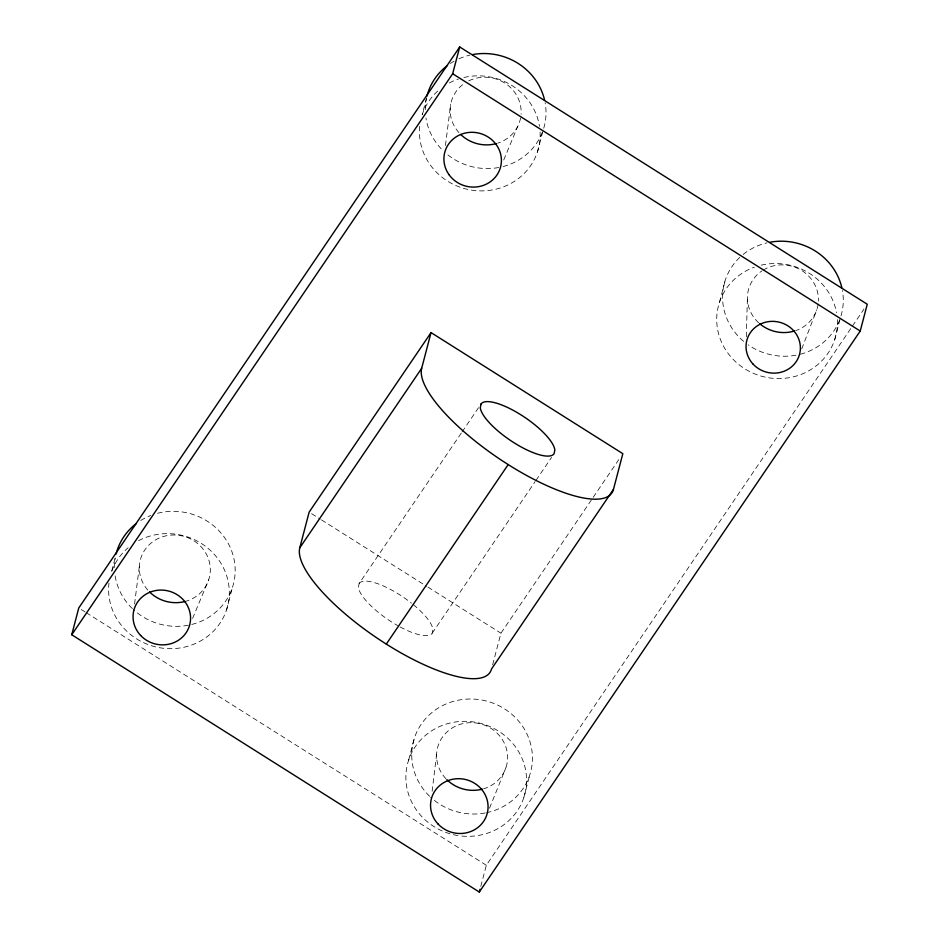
<?xml version="1.0" encoding="UTF-8"?>
<svg xmlns="http://www.w3.org/2000/svg" width="939" height="939" viewBox="0 0 939 939"><rect width="100%" height="100%" fill="white"/><g stroke="black" fill="none" stroke-linecap="round" stroke-linejoin="round"><path stroke-width="0.7" stroke-dasharray="4.7 3.52" d="M746.305 336.784L747.456 296.372M432.128 791.319L436.612 754.146M134.559 604.012L139.336 566.475M445.438 145.545L450.708 104.147M461.26 433.125L359.132 583.53L358.381 587.274A44.18 13.569 34.2 0 0 397.678 625.597M400.096 626.935A44.18 13.569 34.2 0 0 432.198 633.226L432.949 629.482A44.18 13.569 34.2 0 0 412.561 604.012M111.741 571.041L115.391 557.085M226.545 609.881L232.403 587.556M426.599 97.902L422.21 114.652A60.566 57.302 14.7 0 1 437.926 90.872M537.39 152.095L543.247 129.77A60.566 57.302 14.7 0 0 545.125 102.75M408.641 760.109L414.498 737.784M492.646 664.8L500.933 633.203L592.356 498.55M480.78 886.404L486.332 865.253L851.626 327.277M523.821 797.563L529.678 775.238M719.485 302.323L725.342 279.998M834.654 339.777L840.511 317.452A60.566 57.302 14.7 0 0 842.4 290.433M801.73 348.932L816.801 309.741M489.501 808.233L505.968 767.527M192.589 618.414L208.693 579.844M503.738 159.935L517.776 126.284M462.082 431.917L478.561 407.655M432.198 633.226L535.148 481.601M535.981 480.381L551.627 457.34M593.178 497.341L618.707 459.746M852.448 326.056L863.962 309.095M311.619 513.68L320.281 519.15M321.514 519.924L426.693 586.323M427.926 587.11L500.933 633.203M81.247 609.528L84.968 611.864M86.2 612.651L486.332 865.253M457.95 835.569A60.566 57.302 14.7 0 1 418.301 742.643A60.566 57.302 14.7 0 1 521.779 757.785A60.566 57.302 14.7 0 1 459.382 835.78M138.526 540.711A60.566 57.302 14.7 0 1 226.369 574.868A60.566 57.302 14.7 0 1 175.006 648.52A60.566 57.302 14.7 0 1 108.983 583.084M111.811 571.158A60.566 57.302 14.7 0 1 128.127 547.754M540.078 131.918A60.566 57.302 14.7 0 1 477.951 190.793A60.566 57.302 14.7 0 1 419.827 125.298M449.37 82.925A60.566 57.302 14.7 0 1 458.408 79.052M463.901 77.491A60.566 57.302 14.7 0 1 539.502 126.436M837.353 319.6A60.566 57.302 14.7 0 1 786.905 378.041A60.566 57.302 14.7 0 1 718.969 335.153A60.566 57.302 14.7 0 1 754.346 267.192M761.165 265.174A60.566 57.302 14.7 0 1 836.543 312.757M429.604 796.26A60.566 57.302 14.7 0 1 437.621 708.417A60.566 57.302 14.7 0 1 527.072 734.216A60.566 57.302 14.7 0 1 486.602 812.693M485.217 812.974A60.566 57.302 14.7 0 1 430.637 797.234M445.931 778.713A35.623 33.71 14.7 0 1 451.87 728.183A35.623 33.71 14.7 0 1 503.774 742.056A35.623 33.71 14.7 0 1 483.644 788.795M839.595 319.999A60.566 57.302 14.7 0 1 798.831 354.602M796.049 355.188A60.566 57.302 14.7 0 1 748.172 344.836M743.629 341.35A60.566 57.302 14.7 0 1 742.103 255.314M743.16 254.434A60.566 57.302 14.7 0 1 767.022 242.849M818.139 304.013A35.623 33.71 14.7 0 1 795.732 330.61M758.63 322.77A35.623 33.71 14.7 0 1 761.987 270.866M763.078 270.162A35.623 33.71 14.7 0 1 800.263 269.657A35.623 33.71 14.7 0 1 818.397 301.09M542.319 132.329A60.566 57.302 14.7 0 1 500.17 167.236M498.785 167.506A60.566 57.302 14.7 0 1 446.354 153.667M441.189 148.785A60.566 57.302 14.7 0 1 425.954 117.985M425.297 109.757A60.566 57.302 14.7 0 1 426.329 98.912M450.391 63.465A60.566 57.302 14.7 0 1 453.995 61.27M458.995 58.77A60.566 57.302 14.7 0 1 469.758 55.166M520.593 117.95A35.623 33.71 14.7 0 1 497.67 143.186M458.936 132.634A35.623 33.71 14.7 0 1 464.324 83.454M468.784 80.848A35.623 33.71 14.7 0 1 504.842 83.09A35.623 33.71 14.7 0 1 521.086 114.206M157.529 513.293A60.566 57.302 14.7 0 1 233.541 583.647A60.566 57.302 14.7 0 1 133.373 609.552M132.34 608.578A60.566 57.302 14.7 0 1 115.11 575.771M114.452 567.543A60.566 57.302 14.7 0 1 115.239 558.036M140.733 520.488A60.566 57.302 14.7 0 1 150.756 515.476M147.787 590.068A35.623 33.71 14.7 0 1 155.698 539.831A35.623 33.71 14.7 0 1 207.073 555.536A35.623 33.71 14.7 0 1 185.1 601.476M359.132 583.53A44.18 13.569 34.2 0 1 411.47 603.143"/><path stroke-width="1.41" d="M71.74 634.752L78.77 607.956L459.699 46.95L867.26 304.248L860.23 331.044L479.301 892.05L71.74 634.752L452.668 73.747L459.699 46.95M299.776 547.836L309.142 512.119L431.036 332.594L622.827 453.678L613.46 489.395L491.555 668.92A114.006 35.025 34.2 0 1 386.293 644.095A114.006 35.025 34.2 0 1 299.776 547.836L421.67 368.311L431.036 332.594M479.301 892.05L480.04 889.233M386.293 644.095L508.187 464.582A114.006 35.025 34.2 0 0 613.46 489.395M452.668 73.747L860.23 331.044M482.376 789.147A35.623 33.71 14.7 0 1 446.847 779.64M769.804 242.262A60.566 57.302 14.7 0 1 841.849 287.745M794.476 331.009A35.623 33.71 14.7 0 1 759.628 323.638M426.928 96.236A60.566 57.302 14.7 0 1 446.976 65.906M472.528 54.591A60.566 57.302 14.7 0 1 544.573 100.074M496.426 143.561A35.623 33.71 14.7 0 1 460.767 134.535M116.084 554.022A60.566 57.302 14.7 0 1 136.132 523.692M185.1 601.476A35.623 33.71 14.7 0 1 149.571 591.957M508.187 464.582A114.006 35.025 34.2 0 1 421.67 368.311M481.026 404.016L480.287 407.749A44.18 13.569 34.2 0 0 514.689 443.173A44.18 13.569 34.2 0 0 554.092 453.701L554.843 449.957A44.18 13.569 34.2 0 0 520.429 414.533A44.18 13.569 34.2 0 0 481.026 404.016M753.195 364.238A27.266 25.799 14.7 0 0 799.136 355.681A27.266 25.799 14.7 0 0 767.292 321.831A27.266 25.799 14.7 0 0 753.195 364.238M438.126 824.078A28.863 27.301 14.7 0 0 486.754 815.017A28.863 27.301 14.7 0 0 453.056 779.194A28.863 27.301 14.7 0 0 438.126 824.078M140.639 635.457A28.863 27.301 14.7 0 0 189.255 626.395A28.863 27.301 14.7 0 0 155.569 590.572A28.863 27.301 14.7 0 0 140.639 635.457M449.042 174.713A28.863 27.301 14.7 0 0 498.679 172.048A28.863 27.301 14.7 0 0 470.263 132.34A28.863 27.301 14.7 0 0 449.042 174.713"/></g></svg>
